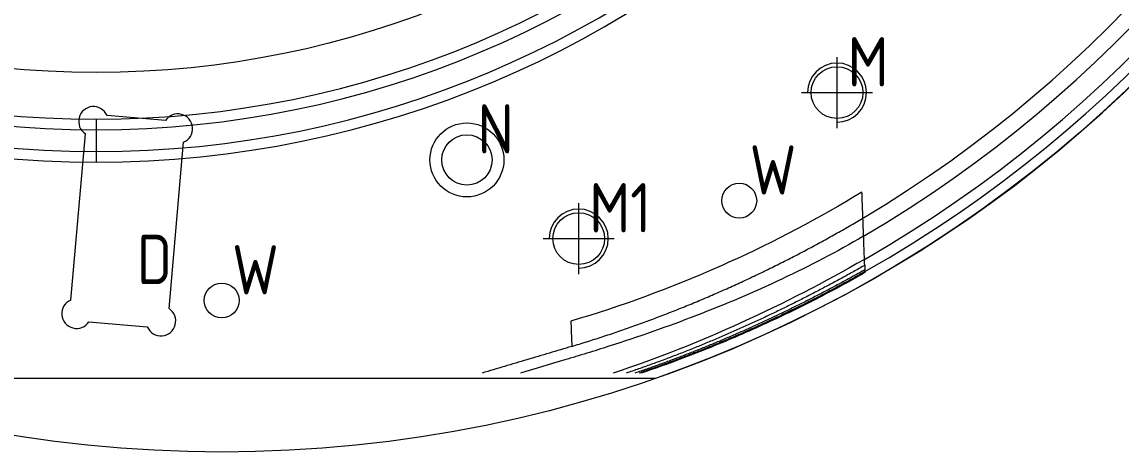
# Model space of a CAD drawing. Header units: millimetres. Extents: x 9384 to 10744, y 39991 to 40815.
# Drawn here: x 9609.7 to 9832.7, y 40140.8 to 40228 of the extents above; entities that cross this region are included whole.
import ezdxf

# ---------------------------------------------------------------- set-up
doc = ezdxf.new("R2010")
doc.units = ezdxf.units.MM
doc.linetypes.add('CENTER', pattern=[0])
doc.linetypes.add('DASHED', pattern=[0])
for name, color, linetype, lineweight in [('DIM', 4, 'Continuous', 20), ('PS', 6, 'Continuous', 20), ('PS_W', 1, 'Continuous', 20)]:
    doc.layers.add(name, color=color, linetype=linetype, lineweight=lineweight)
doc.layers.add('TEMP', color=7, linetype='Continuous')
doc.styles.add('chinesef_fs', font='gbenor.shx', dxfattribs={"bigfont": 'gbcbig.shx'})
doc.styles.add('gbenor', font='gbenor.shx', dxfattribs={"bigfont": 'gbcbig.shx'})

msp = doc.modelspace()

# ---------------------------------------------------------------- linework, layer by layer
at = {"layer": 'DIM', "color": 252, "linetype": 'DASHED', "lineweight": 5, "ltscale": 0.2}
msp.add_circle((9650.264, 40406.788), 266, dxfattribs=at)
at = {"layer": 'PS', "color": 155, "linetype": 'DASHED', "lineweight": 5, "ltscale": 0.819311}
for p, q in [((9624.764, 40208.314), (9624.764, 40206.192)), ((9624.764, 40206.192), (9624.764, 40201.75)), ((9624.764, 40201.75), (9624.764, 40199.628))]:
    msp.add_line(p, q, dxfattribs=at)
at = {"layer": 'PS', "color": 30, "linetype": 'DASHED', "lineweight": 5, "ltscale": 0.819311}
msp.add_circle((9775.095, 40213.72), 5.253, dxfattribs=at)
at = {"layer": 'PS', "color": 42, "linetype": 'Continuous', "lineweight": 5}
for centre, radius in [((9700.009, 40200.056), 7.5), ((9700.009, 40200.056), 5.101), ((9722.69, 40184.096), 5.253)]:
    msp.add_circle(centre, radius, dxfattribs=at)
at = {"layer": 'PS', "color": 155, "linetype": 'DASHED', "lineweight": 5, "ltscale": 0.819311}
for centre, radius, start, end in [((9650.264, 40406.788), 263.921, 299.63345, 240.36655), ((9650.264, 40406.788), 261.707, 299.88584, 240.11416), ((9650.264, 40406.788), 257.543, 300.37383, 239.62617), ((9650.264, 40406.788), 254.32, 300.76429, 239.23571), ((9624.764, 40406.788), 207.16, 90, 270), ((9624.764, 40406.788), 207.16, 270, 90), ((9624.764, 40406.788), 205.038, 90, 270), ((9624.764, 40406.788), 205.038, 270, 90), ((9624.764, 40406.788), 200.596, 90, 270), ((9624.764, 40406.788), 200.596, 270, 90), ((9624.764, 40406.788), 198.475, 90, 270), ((9624.764, 40406.788), 198.475, 270, 90)]:
    msp.add_arc(centre, radius, start, end, dxfattribs=at)
at = {"layer": 'PS', "color": 30, "linetype": 'DASHED', "lineweight": 5, "ltscale": 0.819311}
msp.add_arc((9775.095, 40213.72), 6, 270, 180, dxfattribs=at)
at = {"layer": 'PS', "color": 42, "linetype": 'Continuous', "lineweight": 5}
msp.add_arc((9722.69, 40184.096), 6, 270, 180, dxfattribs=at)
at = {"layer": 'PS', "color": 155, "linetype": 'DASHED', "lineweight": 5, "ltscale": 0.819311}
for points, degree in [([(9780.152, 40193.532), (9771.462, 40188.239), (9762.448, 40183.478), (9753.177, 40179.284)], 3), ([(9780.351, 40188.257), (9780.152, 40193.532)], 1), ([(9721.288, 40162.222), (9733.649, 40165.944), (9745.822, 40170.453), (9757.72, 40175.704), (9769.258, 40181.653), (9780.351, 40188.257)], 5), ([(9751.087, 40178.35), (9741.338, 40174.048), (9731.314, 40170.37), (9721.095, 40167.347)], 3), ([(9780.712, 40178.666), (9771.487, 40173.422), (9762.011, 40168.558), (9752.311, 40164.129), (9742.413, 40160.188), (9732.343, 40156.788)], 5), ([(9780.745, 40177.779), (9771.839, 40172.734), (9762.694, 40168.079), (9753.337, 40163.849), (9743.792, 40160.075), (9734.086, 40156.788)], 5), ([(9780.76, 40177.386), (9772.009, 40172.423), (9763.024, 40167.86), (9753.831, 40163.721), (9744.455, 40160.025), (9734.924, 40156.788)], 5), ([(9721.095, 40167.347), (9721.288, 40162.222)], 1), ([(9721.288, 40162.222), (9703.087, 40156.788)], 1), ([(9736.932, 40157.32), (9736.418, 40157.141), (9735.902, 40156.964), (9735.387, 40156.788)], 3)]:
    msp.add_open_spline(points, degree=degree, dxfattribs=at)
for points, knots in [([(9780.42, 40186.419), (9780.42, 40186.427), (9780.419, 40186.445), (9780.418, 40186.471), (9780.417, 40186.498), (9780.416, 40186.525), (9780.415, 40186.552), (9780.414, 40186.58), (9780.413, 40186.608), (9780.412, 40186.637), (9780.411, 40186.665), (9780.41, 40186.694), (9780.409, 40186.724), (9780.408, 40186.753), (9780.406, 40186.783), (9780.405, 40186.814), (9780.404, 40186.845), (9780.403, 40186.876), (9780.402, 40186.907), (9780.401, 40186.939), (9780.4, 40186.971), (9780.398, 40187.003), (9780.397, 40187.036), (9780.396, 40187.069), (9780.395, 40187.102), (9780.393, 40187.136), (9780.392, 40187.17), (9780.391, 40187.204), (9780.39, 40187.239), (9780.388, 40187.274), (9780.387, 40187.309), (9780.386, 40187.345), (9780.384, 40187.381), (9780.383, 40187.417), (9780.381, 40187.454), (9780.38, 40187.491), (9780.379, 40187.528), (9780.377, 40187.566), (9780.376, 40187.604), (9780.374, 40187.642), (9780.373, 40187.681), (9780.371, 40187.72), (9780.37, 40187.759), (9780.368, 40187.799), (9780.367, 40187.839), (9780.365, 40187.879), (9780.364, 40187.92), (9780.362, 40187.961), (9780.361, 40188.002), (9780.359, 40188.044), (9780.357, 40188.086), (9780.356, 40188.128), (9780.354, 40188.171), (9780.352, 40188.213), (9780.351, 40188.242), (9780.351, 40188.257)], [0, 0, 0, 0, 0.0144579, 0.0290856, 0.0438831, 0.0588503, 0.0739873, 0.0892941, 0.1047705, 0.1204167, 0.1362327, 0.1522183, 0.1683737, 0.1846987, 0.2011935, 0.2178579, 0.234692, 0.2516958, 0.2688692, 0.2862123, 0.303725, 0.3214073, 0.3392593, 0.3572808, 0.3754719, 0.3938327, 0.4123629, 0.4310628, 0.4499321, 0.468971, 0.4881795, 0.5075574, 0.5271048, 0.5468217, 0.5667081, 0.5867639, 0.6069891, 0.6273838, 0.6479479, 0.6686813, 0.6895842, 0.7106564, 0.7318979, 0.7533088, 0.774889, 0.7966385, 0.8185573, 0.8406454, 0.8629027, 0.8853293, 0.907925, 0.93069, 0.9536242, 0.9767275, 1, 1, 1, 1]), ([(9780.489, 40184.594), (9780.488, 40184.604), (9780.487, 40184.626), (9780.486, 40184.658), (9780.485, 40184.691), (9780.484, 40184.724), (9780.483, 40184.757), (9780.481, 40184.791), (9780.48, 40184.824), (9780.479, 40184.858), (9780.478, 40184.892), (9780.476, 40184.927), (9780.475, 40184.962), (9780.474, 40184.997), (9780.472, 40185.032), (9780.471, 40185.067), (9780.47, 40185.103), (9780.468, 40185.139), (9780.467, 40185.175), (9780.466, 40185.211), (9780.464, 40185.248), (9780.463, 40185.285), (9780.461, 40185.322), (9780.46, 40185.36), (9780.459, 40185.397), (9780.457, 40185.435), (9780.456, 40185.474), (9780.454, 40185.512), (9780.453, 40185.551), (9780.451, 40185.59), (9780.45, 40185.629), (9780.448, 40185.668), (9780.447, 40185.708), (9780.445, 40185.748), (9780.444, 40185.788), (9780.442, 40185.829), (9780.441, 40185.869), (9780.439, 40185.91), (9780.438, 40185.951), (9780.436, 40185.993), (9780.435, 40186.034), (9780.433, 40186.076), (9780.431, 40186.118), (9780.43, 40186.161), (9780.428, 40186.204), (9780.427, 40186.246), (9780.425, 40186.29), (9780.424, 40186.318), (9780.423, 40186.333)], [0, 0, 0, 0, 0.0196216, 0.039337, 0.0591462, 0.0790492, 0.0990461, 0.1191368, 0.1393214, 0.1596, 0.1799725, 0.200439, 0.2209995, 0.241654, 0.2624026, 0.2832453, 0.304182, 0.325213, 0.346338, 0.3675572, 0.3888707, 0.4102783, 0.4317802, 0.4533763, 0.4750667, 0.4968514, 0.5187304, 0.5407037, 0.5627713, 0.5849333, 0.6071897, 0.6295405, 0.6519857, 0.6745253, 0.6971593, 0.7198877, 0.7427106, 0.765628, 0.7886399, 0.8117462, 0.8349471, 0.8582425, 0.8816324, 0.9051168, 0.9286958, 0.9523693, 0.9761374, 1, 1, 1, 1]), ([(9780.489, 40184.594), (9775.093, 40181.436), (9769.542, 40178.539), (9758.21, 40173.195), (9752.429, 40170.747), (9740.717, 40166.228), (9734.786, 40164.157), (9727.328, 40161.759), (9725.088, 40161.054), (9722.469, 40160.255), (9721.346, 40159.918), (9720.785, 40159.75), (9720.598, 40159.694), (9720.223, 40159.582), (9717.041, 40158.632), (9713.859, 40157.682), (9710.864, 40156.788)], [0, 0, 0, 0, 0.25, 0.25, 0.5, 0.5, 0.75, 0.75, 0.8125, 0.84375, 0.859375, 0.859375, 0.8671875, 0.8671875, 0.875, 1, 1, 1, 1]), ([(9780.666, 40179.883), (9772.584, 40175.237), (9764.263, 40170.938), (9747.235, 40163.188), (9738.527, 40159.737), (9729.672, 40156.788)], [0, 0, 0, 0, 0.5, 0.5, 1, 1, 1, 1]), ([(9753.177, 40179.284), (9752.61, 40179.028), (9751.914, 40178.716), (9751.216, 40178.407), (9751.087, 40178.35)], [0, 0, 0, 0, 0.8150966, 1, 1, 1, 1]), ([(9780.689, 40179.268), (9780.689, 40179.279), (9780.688, 40179.3), (9780.687, 40179.332), (9780.685, 40179.365), (9780.684, 40179.398), (9780.683, 40179.431), (9780.682, 40179.465), (9780.68, 40179.498), (9780.679, 40179.532), (9780.678, 40179.566), (9780.677, 40179.6), (9780.675, 40179.635), (9780.674, 40179.67), (9780.673, 40179.705), (9780.671, 40179.74), (9780.67, 40179.775), (9780.669, 40179.811), (9780.667, 40179.847), (9780.666, 40179.871), (9780.666, 40179.883)], [0, 0, 0, 0, 0.0541271, 0.1084216, 0.1628835, 0.217513, 0.2723102, 0.3272753, 0.3824084, 0.4377097, 0.4931793, 0.5488173, 0.6046238, 0.6605991, 0.7167431, 0.7730561, 0.8295382, 0.8861894, 0.94301, 1, 1, 1, 1]), ([(9780.76, 40177.386), (9780.76, 40177.393), (9780.759, 40177.405), (9780.759, 40177.423), (9780.758, 40177.442), (9780.757, 40177.461), (9780.756, 40177.48), (9780.756, 40177.5), (9780.755, 40177.52), (9780.754, 40177.54), (9780.753, 40177.56), (9780.753, 40177.581), (9780.752, 40177.602), (9780.751, 40177.623), (9780.75, 40177.644), (9780.749, 40177.666), (9780.749, 40177.688), (9780.748, 40177.71), (9780.747, 40177.733), (9780.746, 40177.756), (9780.745, 40177.771), (9780.745, 40177.779)], [0, 0, 0, 0, 0.0518491, 0.1037829, 0.1558016, 0.2079059, 0.260096, 0.3123724, 0.3647355, 0.4171857, 0.4697234, 0.522349, 0.5750629, 0.6278655, 0.6807572, 0.7337384, 0.7868094, 0.8399707, 0.8932227, 0.9465656, 1, 1, 1, 1])]:
    msp.add_open_spline(points, degree=3, knots=knots, dxfattribs=at)
at = {"layer": 'PS', "color": 183, "linetype": 'DASHED', "lineweight": 5, "ltscale": 0.819311}
for points in [[(9780.423, 40186.333), (9780.423, 40186.347), (9780.422, 40186.376), (9780.421, 40186.404), (9780.42, 40186.419)], [(9780.695, 40179.117), (9780.693, 40179.141), (9780.689, 40179.191), (9780.688, 40179.242), (9780.689, 40179.268)], [(9780.767, 40177.185), (9777.276, 40175.201), (9770.202, 40171.392), (9759.341, 40166.169), (9748.254, 40161.446), (9740.726, 40158.637), (9736.932, 40157.32)], [(9780.76, 40177.386), (9780.762, 40177.319), (9780.765, 40177.252), (9780.767, 40177.185)]]:
    msp.add_open_spline(points, degree=3, dxfattribs=at)
for points, knots in [([(9780.666, 40179.883), (9780.65, 40180.308), (9780.62, 40181.104), (9780.579, 40182.196), (9780.537, 40183.307), (9780.506, 40184.143), (9780.489, 40184.594)], [0, 0, 0, 0, 0.25, 0.5, 0.75, 1, 1, 1, 1]), ([(9780.712, 40178.666), (9780.711, 40178.676), (9780.711, 40178.697), (9780.709, 40178.727), (9780.708, 40178.758), (9780.707, 40178.79), (9780.706, 40178.821), (9780.705, 40178.853), (9780.704, 40178.885), (9780.702, 40178.918), (9780.701, 40178.95), (9780.7, 40178.983), (9780.699, 40179.016), (9780.697, 40179.049), (9780.696, 40179.083), (9780.695, 40179.106), (9780.695, 40179.117)], [0, 0, 0, 0, 0.0702587, 0.1406963, 0.2113129, 0.2821089, 0.3530847, 0.4242404, 0.4955764, 0.5670929, 0.6387903, 0.7106689, 0.7827289, 0.8549705, 0.9273941, 1, 1, 1, 1]), ([(9780.712, 40178.666), (9780.712, 40178.657), (9780.713, 40178.638), (9780.715, 40178.606), (9780.716, 40178.569), (9780.719, 40178.517), (9780.723, 40178.459), (9780.725, 40178.405), (9780.727, 40178.362), (9780.728, 40178.32), (9780.728, 40178.267), (9780.729, 40178.211), (9780.731, 40178.163), (9780.732, 40178.126), (9780.734, 40178.09), (9780.737, 40178.05), (9780.739, 40178.011), (9780.741, 40177.979), (9780.742, 40177.952), (9780.743, 40177.926), (9780.743, 40177.895), (9780.743, 40177.866), (9780.744, 40177.84), (9780.744, 40177.822), (9780.744, 40177.805), (9780.745, 40177.791), (9780.745, 40177.783), (9780.745, 40177.779)], [0, 0, 0, 0, 0.0269436, 0.0594007, 0.0974279, 0.1411013, 0.2219484, 0.2787156, 0.3142748, 0.3589941, 0.4129551, 0.4897371, 0.5428557, 0.5756393, 0.6171305, 0.6673245, 0.7160515, 0.755408, 0.7854043, 0.8135771, 0.8505519, 0.8962774, 0.9223767, 0.9457887, 0.9665235, 0.984591, 1, 1, 1, 1])]:
    msp.add_open_spline(points, degree=3, knots=knots, dxfattribs=at)
at = {"layer": 'PS_W', "color": 1, "linetype": 'CENTER', "lineweight": 5, "ltscale": 0.819311}
for p, q in [((9775.095, 40206.52), (9775.095, 40220.92)), ((9767.895, 40213.72), (9782.295, 40213.72)), ((9722.69, 40176.896), (9722.69, 40191.296)), ((9715.49, 40184.096), (9729.89, 40184.096))]:
    msp.add_line(p, q, dxfattribs=at)
at = {"layer": 'PS_W', "color": 2, "linetype": 'Continuous', "lineweight": 5}
msp.add_lwpolyline([(9738.327, 40155.788, 5.8708319), (9562.202, 40155.788)], format="xyb", close=True, dxfattribs=at)
msp.add_circle((9624.764, 40406.788), 189, dxfattribs=at)
at = {"layer": 'PS_W', "color": 1, "linetype": 'Continuous', "lineweight": 5}
for centre in [(9755.264, 40191.788), (9650.264, 40171.538)]:
    msp.add_circle(centre, 3.53, dxfattribs=at)
at = {"layer": 'TEMP', "color": 2, "linetype": 'Continuous', "lineweight": 5}
for p, q in [((9638.838, 40208.028), (9627.003, 40209.063)), ((9619.652, 40171.621), (9622.605, 40205.372)), ((9639.576, 40169.878), (9642.529, 40203.629)), ((9623.343, 40167.223), (9635.177, 40166.187))]:
    msp.add_line(p, q, dxfattribs=at)
for centre, start, end in [((9624.244, 40207.885), 23.12551, 236.87449), ((9641.35, 40206.388), 293.12551, 146.87449), ((9620.83, 40168.862), 113.12551, 326.87449), ((9637.936, 40167.366), 203.12551, 56.87449)]:
    msp.add_arc(centre, 3, start, end, dxfattribs=at)

# ---------------------------------------------------------------- texts
at = {"layer": 'DIM', "color": 4, "lineweight": 5, "style": 'gbenor'}
for s, p in [('M', (9777.239, 40214.985)), ('N', (9702.183, 40201.336)), ('W', (9757.36, 40193.028)), ('M1', (9724.834, 40185.361)), ('W', (9652.36, 40172.778))]:
    msp.add_text(s, height=10, dxfattribs=at).set_placement(p)
at = {"layer": 'DIM', "color": 4, "lineweight": 5, "style": 'chinesef_fs', "width": 0.9609}
msp.add_text('D', height=10, dxfattribs=at).set_placement((9633.115, 40174.875))

doc.saveas('drawing.dxf')
